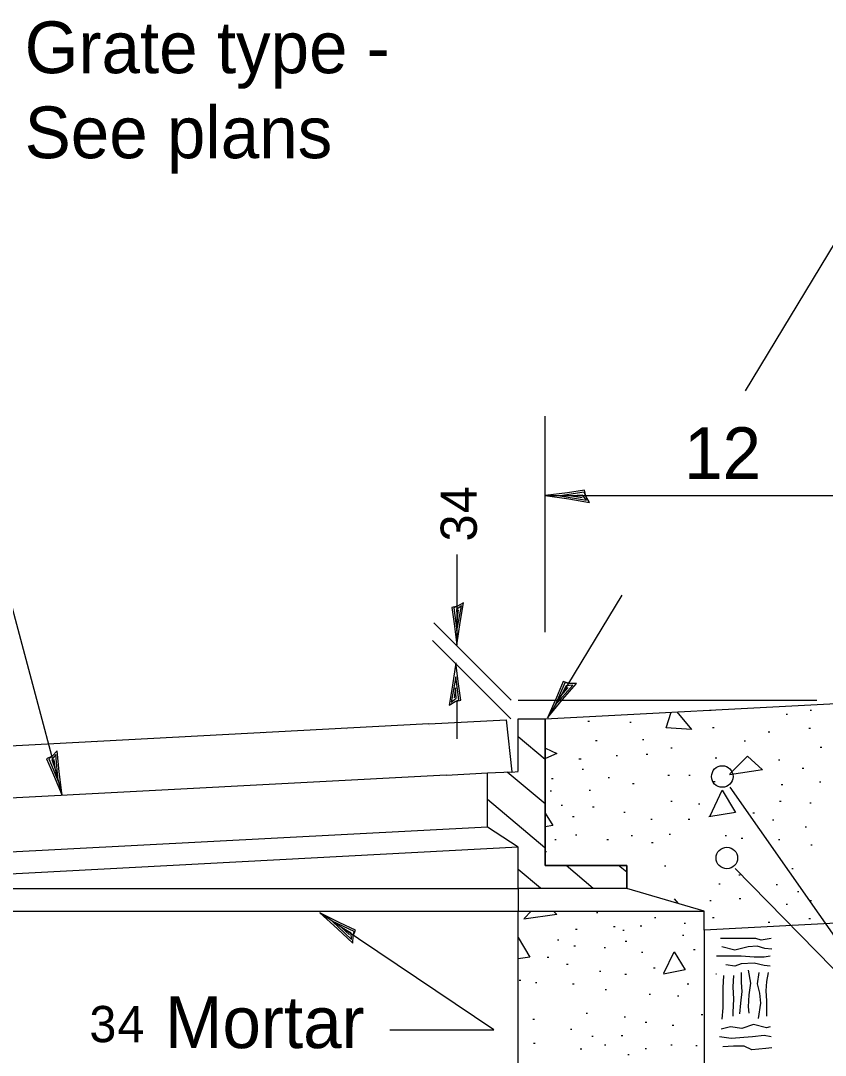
# Model space of a CAD drawing. Extents: x 0 to 2.83, y -0.12 to 1.83.
# Drawn here: x 2.2085 to 2.3901, y 0.9718 to 1.2051 of the extents above; entities that cross this region are included whole.
import ezdxf

# ---------------------------------------------------------------- set-up
doc = ezdxf.new("R2010")
doc.units = 0
for name, color, linetype in [('RD_Pr_Roadway_Dimensions', 7, 'Continuous'), ('RD_Pr_Roadway_Notes', 7, 'Continuous'), ('SH_General_Details', 7, 'Continuous')]:
    doc.layers.add(name, color=color, linetype=linetype)

msp = doc.modelspace()

# ---------------------------------------------------------------- linework, layer by layer
at = {"layer": 'RD_Pr_Roadway_Dimensions'}
for p, q in [((2.32688, 1.06719), (2.32688, 1.11593)), ((2.32688, 1.09798), (2.40475, 1.09798)), ((2.30697, 1.08473), (2.30697, 1.06429)), ((2.31922, 1.05185), (2.30174, 1.06933)), ((2.31914, 1.04767), (2.30146, 1.06535)), ((2.30697, 1.05147), (2.30697, 1.04313))]:
    msp.add_line(p, q, dxfattribs=at)
for points in [[(2.33607, 1.09784), (2.33576, 1.09921), (2.33188, 1.09862), (2.32688, 1.09798), (2.33221, 1.09724), (2.33688, 1.09642), (2.33607, 1.09784), (2.33566, 1.09875), (2.33024, 1.09797), (2.33616, 1.09693), (2.33529, 1.09809), (2.3328, 1.09794), (2.33519, 1.09757)], [(2.30709, 1.07305), (2.30579, 1.07275), (2.30636, 1.06905), (2.30697, 1.06428), (2.30766, 1.06937), (2.30845, 1.07383), (2.30709, 1.07305), (2.30623, 1.07266), (2.30697, 1.06749), (2.30796, 1.07314), (2.30685, 1.0723), (2.307, 1.06993), (2.30735, 1.07221)], [(2.30655, 1.05154), (2.30786, 1.05184), (2.30729, 1.05554), (2.30668, 1.06031), (2.30598, 1.05522), (2.3052, 1.05076), (2.30655, 1.05154), (2.30742, 1.05193), (2.30668, 1.0571), (2.30568, 1.05145), (2.3068, 1.05229), (2.30665, 1.05466), (2.3063, 1.05238)]]:
    msp.add_lwpolyline(points, dxfattribs=at)
at = {"layer": 'RD_Pr_Roadway_Notes'}
for p, q in [((2.17549, 1.1892), (2.21787, 1.03037)), ((2.39227, 1.15513), (2.37199, 1.1216)), ((2.34413, 1.07553), (2.32739, 1.04786)), ((2.41083, 0.97198), (2.36862, 1.03227)), ((2.41083, 0.97198), (2.3697, 1.01388)), ((2.31532, 0.97753), (2.27603, 1.00393)), ((2.29186, 0.97753), (2.31532, 0.97753))]:
    msp.add_line(p, q, dxfattribs=at)
for points in [[(2.33226, 1.05565), (2.33093, 1.05609), (2.32942, 1.05247), (2.32739, 1.04786), (2.33078, 1.05204), (2.3339, 1.05561), (2.33226, 1.05565), (2.33127, 1.05577), (2.32914, 1.05073), (2.33309, 1.05526), (2.33164, 1.05511), (2.33049, 1.0529), (2.33204, 1.05476)], [(2.21563, 1.03928), (2.21439, 1.03863), (2.21596, 1.03503), (2.21787, 1.03037), (2.2172, 1.03571), (2.21679, 1.04044), (2.21563, 1.03928), (2.21486, 1.03865), (2.21701, 1.03362), (2.21649, 1.03961), (2.21559, 1.03846), (2.21638, 1.0361), (2.21611, 1.0385)], [(2.28358, 0.9987), (2.28409, 1.00001), (2.28053, 1.00168), (2.27603, 1.00393), (2.28005, 1.00035), (2.28347, 0.99707), (2.28358, 0.9987), (2.28374, 0.99968), (2.27881, 1.00205), (2.28315, 0.99789), (2.28307, 0.99934), (2.28092, 1.0006), (2.2827, 0.99896)]]:
    msp.add_lwpolyline(points, dxfattribs=at)
at = {"layer": 'SH_General_Details'}
for p, q in [((2.38819, 1.05176), (2.32075, 1.05176)), ((2.32688, 1.04767), (2.40475, 1.05176)), ((2.30059, 1.04654), (2.31806, 1.04746)), ((2.31806, 1.04746), (2.31932, 1.03574)), ((2.32075, 1.03588), (2.32075, 1.04767)), ((2.32075, 1.04767), (2.32688, 1.04767)), ((2.32688, 1.04767), (2.32688, 1.01456)), ((2.32688, 1.01456), (2.32688, 1.04767)), ((2.36401, 1.04961), (2.36434, 1.04961)), ((2.38121, 1.04875), (2.38154, 1.04875)), ((2.38665, 1.04961), (2.38698, 1.04961)), ((2.30059, 1.04654), (2.15284, 1.0387)), ((2.28194, 1.0452), (2.28194, 1.0452)), ((2.30076, 1.04619), (2.30076, 1.04619)), ((2.33652, 1.04716), (2.33686, 1.04716)), ((2.34595, 1.04689), (2.34628, 1.04689)), ((2.36465, 1.04574), (2.36499, 1.04574)), ((2.38636, 1.04553), (2.3867, 1.04553)), ((2.24448, 1.04329), (2.24448, 1.04329)), ((2.26321, 1.04428), (2.26321, 1.04428)), ((2.33824, 1.04279), (2.33858, 1.04279)), ((2.34882, 1.04302), (2.34915, 1.04302)), ((2.37175, 1.04273), (2.37208, 1.04273)), ((2.37719, 1.04474), (2.37753, 1.04474)), ((2.22566, 1.04237), (2.22566, 1.04237)), ((2.35519, 1.04115), (2.35553, 1.04115)), ((2.38894, 1.0413), (2.38928, 1.0413)), ((2.33446, 1.03861), (2.33496, 1.03861)), ((2.34287, 1.03943), (2.3432, 1.03943)), ((2.34968, 1.03972), (2.35001, 1.03972)), ((2.36523, 1.03886), (2.36556, 1.03886)), ((2.37949, 1.03843), (2.37982, 1.03843)), ((2.31386, 1.03546), (2.31932, 1.03574)), ((2.31932, 1.03567), (2.32075, 1.03581)), ((2.3352, 1.03628), (2.33553, 1.03628)), ((2.38486, 1.03657), (2.38519, 1.03657)), ((2.30454, 1.03496), (2.16989, 1.02783)), ((2.30454, 1.03496), (2.31386, 1.03546)), ((2.31386, 1.02325), (2.31386, 1.03539)), ((2.32832, 1.0342), (2.32866, 1.0342)), ((2.34108, 1.03442), (2.34141, 1.03442)), ((2.35455, 1.03499), (2.35488, 1.03499)), ((2.35928, 1.03499), (2.35961, 1.03499)), ((2.36487, 1.03356), (2.3652, 1.03356)), ((2.38873, 1.03342), (2.38906, 1.03342)), ((2.32796, 1.03143), (2.3283, 1.03143)), ((2.33678, 1.03155), (2.33711, 1.03155)), ((2.34659, 1.03306), (2.34693, 1.03306)), ((2.38013, 1.03284), (2.38046, 1.03284)), ((2.35519, 1.02907), (2.35553, 1.02907)), ((2.37977, 1.02907), (2.38011, 1.02907)), ((2.33047, 1.02821), (2.33081, 1.02821)), ((2.33757, 1.02785), (2.3379, 1.02785)), ((2.34459, 1.02663), (2.34492, 1.02663)), ((2.36143, 1.0285), (2.36176, 1.0285)), ((2.37375, 1.02649), (2.37409, 1.02649)), ((2.38658, 1.02871), (2.38691, 1.02871)), ((2.33305, 1.02563), (2.33339, 1.02563)), ((2.35068, 1.02506), (2.35101, 1.02506)), ((2.35913, 1.02506), (2.35947, 1.02506)), ((2.37812, 1.02491), (2.37846, 1.02491)), ((2.31386, 1.02325), (2.15284, 1.01478)), ((2.32075, 1.01873), (2.31386, 1.02325)), ((2.3855, 1.02334), (2.38584, 1.02334)), ((2.32904, 1.02047), (2.32937, 1.02047)), ((2.3337, 1.02147), (2.33403, 1.02147)), ((2.34079, 1.02047), (2.34112, 1.02047)), ((2.34624, 1.02133), (2.34657, 1.02133)), ((2.35089, 1.01975), (2.35123, 1.01975)), ((2.35484, 1.02162), (2.35517, 1.02162)), ((2.36745, 1.02133), (2.36778, 1.02133)), ((2.3711, 1.02076), (2.37143, 1.02076)), ((2.37948, 1.02047), (2.37982, 1.02047)), ((2.32075, 1.01873), (2.15284, 1.00983)), ((2.32075, 1.00941), (2.32075, 1.01873)), ((2.38679, 1.01925), (2.38713, 1.01925)), ((2.32688, 1.01456), (2.34528, 1.01456)), ((2.34528, 1.01456), (2.32688, 1.01456)), ((2.34528, 1.01456), (2.34528, 1.00941)), ((2.34528, 1.00941), (2.34528, 1.01456)), ((2.35376, 1.01452), (2.35409, 1.01452)), ((2.37053, 1.01252), (2.37086, 1.01252)), ((2.38249, 1.01388), (2.38283, 1.01388)), ((2.36601, 1.01044), (2.36635, 1.01044)), ((2.37898, 1.0103), (2.37932, 1.0103)), ((2.1126, 1.00941), (2.32075, 1.00941)), ((2.34528, 1.00941), (2.32075, 1.00941)), ((2.32075, 1.00941), (2.32075, 1.00426)), ((2.36275, 1.00426), (2.34528, 1.00941)), ((2.38378, 1.00872), (2.38412, 1.00872)), ((2.36401, 1.00671), (2.36434, 1.00671)), ((2.37067, 1.00714), (2.371, 1.00714)), ((2.38121, 1.00585), (2.38154, 1.00585)), ((2.38665, 1.00671), (2.38698, 1.00671)), ((2.11075, 1.00426), (2.32075, 1.00426)), ((2.32075, 0.84707), (2.32075, 1.00426)), ((2.32075, 1.00426), (2.36275, 1.00426)), ((2.33845, 1.00399), (2.33878, 1.00399)), ((2.36275, 1.00002), (2.36275, 1.00426)), ((2.34232, 1.00084), (2.34265, 1.00084)), ((2.34831, 1.00098), (2.34864, 1.00098)), ((2.35154, 1.00284), (2.35187, 1.00284)), ((2.3582, 1.00162), (2.35853, 1.00162)), ((2.40475, 1.00221), (2.36275, 1.00002)), ((2.36465, 1.00284), (2.36499, 1.00284)), ((2.37719, 1.00184), (2.37753, 1.00184)), ((2.38636, 1.00263), (2.3867, 1.00263)), ((2.33372, 1.00026), (2.33405, 1.00026)), ((2.34437, 0.99998), (2.3447, 0.99998)), ((2.35784, 0.99885), (2.35817, 0.99885)), ((2.36275, 1.00002), (2.36275, 0.83295)), ((2.32963, 0.99785), (2.32997, 0.99785)), ((2.33336, 0.99649), (2.33369, 0.99649)), ((2.34017, 0.99613), (2.3405, 0.99613)), ((2.34494, 0.99756), (2.34528, 0.99756)), ((2.32734, 0.99391), (2.32767, 0.99391)), ((2.3486, 0.99506), (2.34893, 0.99506)), ((2.36035, 0.99563), (2.36068, 0.99563)), ((2.33171, 0.99233), (2.33204, 0.99233)), ((2.35132, 0.99155), (2.35165, 0.99155)), ((2.33909, 0.99076), (2.33942, 0.99076)), ((2.34487, 0.99011), (2.3452, 0.99011)), ((2.32103, 0.98875), (2.32137, 0.98875)), ((2.32469, 0.98818), (2.32502, 0.98818)), ((2.33307, 0.98789), (2.3334, 0.98789)), ((2.35892, 0.98789), (2.35925, 0.98789)), ((2.34038, 0.98667), (2.34071, 0.98667)), ((2.35032, 0.9856), (2.35065, 0.9856)), ((2.35669, 0.98517), (2.35703, 0.98517)), ((2.32411, 0.97994), (2.32445, 0.97994)), ((2.33608, 0.9813), (2.33641, 0.9813)), ((2.34466, 0.98044), (2.34499, 0.98044)), ((2.36207, 0.98101), (2.3624, 0.98101)), ((2.33257, 0.97772), (2.3329, 0.97772)), ((2.34946, 0.97929), (2.34979, 0.97929)), ((2.35555, 0.97858), (2.35588, 0.97858)), ((2.33737, 0.97614), (2.3377, 0.97614)), ((2.34404, 0.97628), (2.34437, 0.97628)), ((2.32426, 0.97456), (2.32459, 0.97456)), ((2.33479, 0.97327), (2.33513, 0.97327)), ((2.34024, 0.97413), (2.34057, 0.97413)), ((2.34939, 0.97334), (2.34972, 0.97334)), ((2.35519, 0.97413), (2.35552, 0.97413)), ((2.36085, 0.97399), (2.36118, 0.97399)), ((2.34552, 0.97198), (2.34585, 0.97198))]:
    msp.add_line(p, q, dxfattribs=at)
for points in [[(2.35419, 1.04566), (2.35531, 1.04916)], [(2.35657, 1.04923), (2.35986, 1.04524)], [(2.35986, 1.04524), (2.35419, 1.04566)], [(2.32688, 1.03849), (2.32075, 1.04364)], [(2.32692, 1.04105), (2.32952, 1.03982)], [(2.32952, 1.03982), (2.32692, 1.03871)], [(2.36854, 1.03523), (2.37255, 1.03923), (2.37589, 1.03614), (2.36847, 1.03506)], [(2.32688, 1.02847), (2.31832, 1.03567)], [(2.36412, 1.02579), (2.36679, 1.03155), (2.36979, 1.02654), (2.36379, 1.02554)], [(2.3268, 1.01859), (2.31386, 1.02946)], [(2.32688, 1.02638), (2.32857, 1.02362)], [(2.32857, 1.02362), (2.32688, 1.02331)], [(2.32688, 1.01775), (2.32715, 1.01775)], [(2.32579, 1.00948), (2.32075, 1.01372)], [(2.33772, 1.00941), (2.33159, 1.01456)], [(2.34528, 1.01308), (2.34343, 1.01456)], [(2.35594, 1.0071), (2.35685, 1.006)], [(2.32947, 1.00356), (2.32206, 1.00248)], [(2.32213, 1.00265), (2.32374, 1.00426)], [(2.32872, 1.00426), (2.32947, 1.00356)], [(2.32075, 0.99835), (2.32338, 0.99396)], [(2.37784, 0.99812), (2.37558, 0.99778), (2.37437, 0.99812), (2.37247, 0.99812), (2.36883, 0.99812), (2.3664, 0.99812)], [(2.37801, 0.9957), (2.37645, 0.99587), (2.37472, 0.99639), (2.37264, 0.99622), (2.36969, 0.99552), (2.36675, 0.99622)], [(2.32338, 0.99396), (2.32075, 0.99353)], [(2.35361, 0.99029), (2.35594, 0.99513), (2.35845, 0.99104), (2.35356, 0.99012)], [(2.37766, 0.99414), (2.37628, 0.99396), (2.37403, 0.99396), (2.37108, 0.99414), (2.36796, 0.99414), (2.36553, 0.99414)], [(2.37766, 0.99189), (2.37628, 0.99206), (2.37403, 0.99258), (2.37108, 0.9924), (2.36969, 0.99189), (2.36761, 0.99223)], [(2.36537, 0.99015), (2.36554, 0.99018)], [(2.36709, 0.98981), (2.36692, 0.98703), (2.36692, 0.98547), (2.36692, 0.98253), (2.36675, 0.97993)], [(2.36935, 0.98981), (2.36917, 0.98721), (2.36935, 0.98443), (2.36917, 0.98149), (2.36917, 0.98062)], [(2.37108, 0.9905), (2.37108, 0.98825), (2.37125, 0.98617), (2.37091, 0.98357), (2.37073, 0.98114)], [(2.37264, 0.99102), (2.37316, 0.98807), (2.37281, 0.98547), (2.37264, 0.9827), (2.37281, 0.98132)], [(2.37506, 0.9905), (2.37472, 0.9879), (2.37524, 0.98582), (2.37541, 0.98357), (2.37489, 0.9801)], [(2.37714, 0.9905), (2.3768, 0.98842), (2.37662, 0.98634), (2.3768, 0.98409), (2.3768, 0.98062)], [(2.37766, 0.9782), (2.3768, 0.97802), (2.37385, 0.97872), (2.37125, 0.97785), (2.36865, 0.9782), (2.36657, 0.97768)], [(2.37784, 0.97594), (2.37628, 0.97629), (2.37368, 0.97594), (2.36883, 0.9756), (2.36623, 0.97594)], [(2.37801, 0.97352), (2.37662, 0.97334), (2.37351, 0.973), (2.37177, 0.97386), (2.36935, 0.97386), (2.36692, 0.97369)]]:
    msp.add_lwpolyline(points, dxfattribs=at)
for centre in [(2.36682, 1.03465), (2.36786, 1.01628)]:
    msp.add_circle(centre, 0.00243, dxfattribs=at)

# ---------------------------------------------------------------- texts
at = {"layer": 'RD_Pr_Roadway_Dimensions'}
msp.add_text('12', height=0.011667, dxfattribs=at).set_placement((2.35821, 1.10173))
for s, p in [('4', (2.31145, 1.09401)), ('3', (2.31145, 1.08766))]:
    msp.add_text(s, height=0.00817, rotation=90, dxfattribs=at).set_placement(p)
at = {"layer": 'RD_Pr_Roadway_Notes'}
for s, height, p in [('Grate type -', 0.0116667, (2.20944, 1.19323)), ('See plans', 0.011667, (2.20944, 1.17406)), (' Mortar', 0.011667, (2.23673, 0.97342)), ('3', 0.00817, (2.22404, 0.97476)), ('4', 0.00817, (2.23038, 0.97476))]:
    msp.add_text(s, height=height, dxfattribs=at).set_placement(p)

doc.saveas('drawing.dxf')
